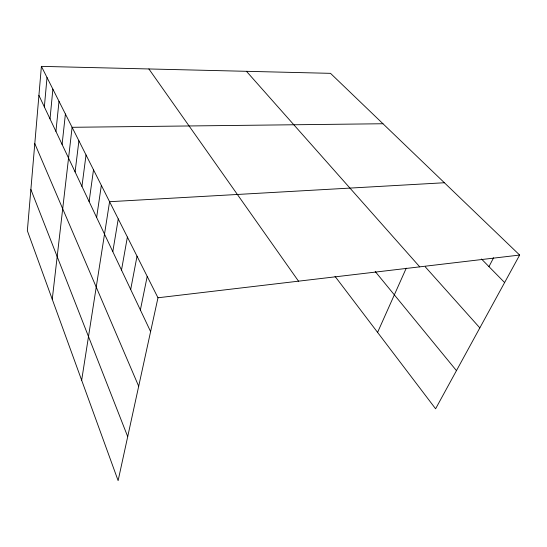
<?xml version="1.0" encoding="UTF-8"?>
<svg xmlns="http://www.w3.org/2000/svg" width="547" height="547" viewBox="0 0 547 547"><rect width="100%" height="100%" fill="white"/><g stroke="black" fill="none" stroke-linecap="round" stroke-linejoin="round"><path stroke-width="0.82" d="M41.401 66.365L27.35 230.725L118.118 480.635L157.974 297.773L41.401 66.365L330.504 73.339L519.65 255.052L435.603 408.787L335.024 276.344M44.355 106.897L47.021 77.517M50.016 118.877L52.881 89.147M55.931 131.376L59.008 101.304M62.098 144.429L65.408 114.008M52.252 299.284L72.101 127.301L382.975 123.745M75.096 171.915L78.905 140.811M81.941 186.397L86.029 154.958M89.113 201.563L93.503 169.789M96.628 217.453L101.345 185.351M81.66 380.268L109.585 201.706L444.39 182.746M112.798 251.654L118.255 218.916M121.509 270.081L127.383 237.049M130.692 289.493L137.023 256.174M140.374 309.971L147.205 276.385M377.587 332.391L406.264 268.16M488.963 266.621L493.606 257.767M157.974 297.773L519.65 255.052M481.469 258.991L504.614 282.56M425.32 266.895L479.835 327.885M246.451 71.308L419.74 266.854M375.242 271.544L456.458 370.64M148.887 68.956L298.518 281.172M38.919 95.41L150.603 331.598M34.796 143.608L138.685 386.264M30.878 189.481L127.704 436.643"/></g></svg>
